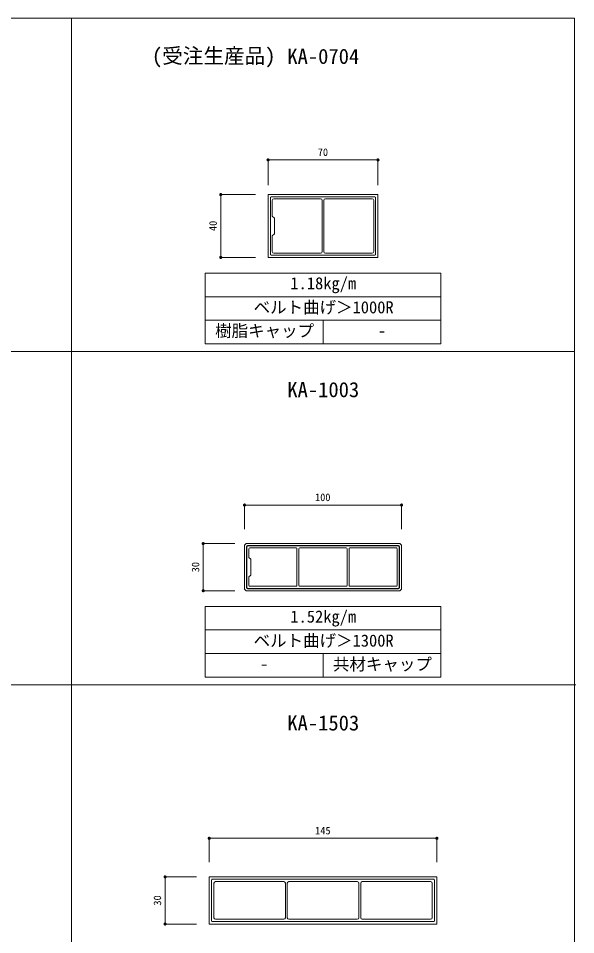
# Model space of a CAD drawing. Units: millimetres, scale not verified. Extents: x -801 to 802, y -548 to 566.
# Drawn here: x 447 to 802, y -17 to 566 of the extents above; entities that cross this region are included whole.
import ezdxf
from ezdxf.enums import TextEntityAlignment as Align

# ---------------------------------------------------------------- set-up
doc = ezdxf.new("R2010")
doc.units = ezdxf.units.MM
doc.header["$LTSCALE"] = 2
for name, color, linetype, lineweight in [('0-1_0-A01-枠A', 4, 'Continuous', 9), ('0-4_0-A11-寸法_詳細', 5, 'Continuous', 9), ('0-5_0', 4, 'Continuous', 9), ('0-8_0-A03-枠C', 2, 'Continuous', 9)]:
    doc.layers.add(name, color=color, linetype=linetype, lineweight=lineweight)
for name, color, linetype in [('0-6_A-B05-記号', 2, 'Continuous'), ('0-7_A-E01-仕上太線', 7, 'Continuous'), ('0-9_A-B03-文字_書込_小', 7, 'Continuous')]:
    doc.layers.add(name, color=color, linetype=linetype)
doc.styles.add('ＭＳ ゴシック', font='')
doc.styles.get('ＭＳ ゴシック').set_extended_font_data('MS Gothic')

# ---------------------------------------------------------------- blocks, each defined once
blk = doc.blocks.new('KA-0704')
at = {"layer": '0-5_0', "color": 7}
for p, q in [((140, 40), (0, 40)), ((0, -40), (0, 40)), ((140, -40), (140, 40)), ((140, -40), (0, -40))]:
    blk.add_line(p, q, dxfattribs=at)
at = {"layer": '0-5_0'}
for p, q in [((3, 36), (3, -36)), ((4, 37), (136, 37)), ((137, 36), (137, -36)), ((5.4, 32.6), (5.4, 12.6)), ((67, 34.6), (7.4, 34.6)), ((69, -32.6), (69, 32.6)), ((71, -32.6), (71, 32.6)), ((132.6, 34.6), (73, 34.6)), ((134.6, -32.6), (134.6, 32.6)), ((8, 10), (5.4, 12.6)), ((5.4, -32.6), (5.4, -12.6)), ((67, -34.6), (7.4, -34.6)), ((73, -34.6), (132.6, -34.6)), ((136, -37), (4, -37))]:
    blk.add_line(p, q, dxfattribs=at)
blk.add_lwpolyline([(8, 10), (8, -10), (5.4, -12.6)], dxfattribs=at)
for centre, radius, start, end in [((4, 36), 1, 90, 180), ((136, 36), 1, 0, 90), ((7.4, 32.6), 2, 90, 180), ((67, 32.6), 2, 0, 90), ((73, 32.6), 2, 90, 180), ((132.6, 32.6), 2, 0, 90), ((7.4, -32.6), 2, 180, 270), ((67, -32.6), 2, 270, 0), ((73, -32.6), 2, 180, 270), ((132.6, -32.6), 2, 270, 0), ((4, -36), 1, 180, 270), ((136, -36), 1, 270, 0)]:
    blk.add_arc(centre, radius, start, end, dxfattribs=at)
blk = doc.blocks.new('_Dot')
at = {"layer": '0-5_0', "color": 7}
blk.add_line((-1, 0), (-2, 0), dxfattribs=at)
for points in [[(0, 0), (-1, 0), (-0.992, 0.125)], [(0, 0), (-0.992, -0.125), (-1, 0)], [(0, 0), (-0.992, 0.125), (-0.969, 0.249)], [(0, 0), (-0.969, -0.249), (-0.992, -0.125)], [(0, 0), (-0.969, 0.249), (-0.93, 0.368)], [(0, 0), (-0.93, -0.368), (-0.969, -0.249)], [(0, 0), (-0.93, 0.368), (-0.876, 0.482)], [(0, 0), (-0.876, -0.482), (-0.93, -0.368)], [(0, 0), (-0.876, 0.482), (-0.809, 0.588)], [(0, 0), (-0.809, -0.588), (-0.876, -0.482)], [(0, 0), (-0.809, 0.588), (-0.729, 0.685)], [(0, 0), (-0.729, -0.685), (-0.809, -0.588)], [(0, 0), (-0.729, 0.685), (-0.637, 0.771)], [(0, 0), (-0.637, -0.771), (-0.729, -0.685)], [(0, 0), (-0.637, 0.771), (-0.536, 0.844)], [(0, 0), (-0.536, -0.844), (-0.637, -0.771)], [(0, 0), (-0.536, 0.844), (-0.426, 0.905)], [(0, 0), (-0.426, -0.905), (-0.536, -0.844)], [(0, 0), (-0.426, 0.905), (-0.309, 0.951)], [(0, 0), (-0.309, -0.951), (-0.426, -0.905)], [(0, 0), (-0.309, 0.951), (-0.187, 0.982)], [(0, 0), (-0.187, -0.982), (-0.309, -0.951)], [(0, 0), (-0.187, 0.982), (-0.063, 0.998)], [(0, 0), (-0.063, -0.998), (-0.187, -0.982)], [(0, 0), (-0.063, 0.998), (0.063, 0.998)], [(0, 0), (0.063, -0.998), (-0.063, -0.998)], [(0, 0), (0.063, 0.998), (0.187, 0.982)], [(0, 0), (0.187, 0.982), (0.309, 0.951)], [(0, 0), (0.309, 0.951), (0.426, 0.905)], [(0, 0), (0.426, 0.905), (0.536, 0.844)], [(0, 0), (0.536, 0.844), (0.637, 0.771)], [(0, 0), (0.637, 0.771), (0.729, 0.685)], [(0, 0), (0.729, 0.685), (0.809, 0.588)], [(0, 0), (0.809, 0.588), (0.876, 0.482)], [(0, 0), (0.876, 0.482), (0.93, 0.368)], [(0, 0), (0.93, 0.368), (0.969, 0.249)], [(0, 0), (0.969, 0.249), (0.992, 0.125)], [(0, 0), (0.992, 0.125), (1, 0)], [(0, 0), (0.187, -0.982), (0.063, -0.998)], [(0, 0), (0.309, -0.951), (0.187, -0.982)], [(0, 0), (0.426, -0.905), (0.309, -0.951)], [(0, 0), (0.536, -0.844), (0.426, -0.905)], [(0, 0), (0.637, -0.771), (0.536, -0.844)], [(0, 0), (0.729, -0.685), (0.637, -0.771)], [(0, 0), (0.809, -0.588), (0.729, -0.685)], [(0, 0), (0.876, -0.482), (0.809, -0.588)], [(0, 0), (0.93, -0.368), (0.876, -0.482)], [(0, 0), (0.969, -0.249), (0.93, -0.368)], [(0, 0), (0.992, -0.125), (0.969, -0.249)], [(0, 0), (1, 0), (0.992, -0.125)]]:
    blk.add_solid(points, dxfattribs=at)
blk = doc.blocks.new('HB-1503')
at = {"layer": '0-5_0', "color": 7}
for p, q in [((290, 30), (0, 30)), ((0, 30), (0, -30)), ((290, 30), (290, -30)), ((0, -30), (290, -30))]:
    blk.add_line(p, q, dxfattribs=at)
at = {"layer": '0-5_0'}
for p, q in [((3, -26), (3, 26)), ((4, 27), (286, 27)), ((8, 24), (95, 24)), ((188.6, 24), (101.4, 24)), ((195, 24), (282, 24)), ((287, 26), (287, -26)), ((6, 22), (6, -22)), ((97, 22), (97, -22)), ((99.4, 22), (99.4, -22)), ((190.6, 22), (190.6, -22)), ((193, 22), (193, -22)), ((284, 22), (284, -22)), ((286, -27), (4, -27)), ((8, -24), (95, -24)), ((101.4, -24), (188.6, -24)), ((282, -24), (195, -24))]:
    blk.add_line(p, q, dxfattribs=at)
for centre, radius, start, end in [((4, 26), 1, 90, 180), ((8, 22), 2, 90, 180), ((95, 22), 2, 0, 90), ((101.4, 22), 2, 90, 180), ((188.6, 22), 2, 0, 90), ((195, 22), 2, 90, 180), ((282, 22), 2, 0, 90), ((286, 26), 1, 0, 90), ((8, -22), 2, 180, 270), ((95, -22), 2, 270, 0), ((101.4, -22), 2, 180, 270), ((188.6, -22), 2, 270, 0), ((195, -22), 2, 180, 270), ((282, -22), 2, 270, 0), ((4, -26), 1, 180, 270), ((286, -26), 1, 270, 0)]:
    blk.add_arc(centre, radius, start, end, dxfattribs=at)
blk = doc.blocks.new('KA-1003')
at = {"layer": '0-5_0', "color": 7}
for p, q in [((2, 30), (0, 28)), ((0, 28), (0, -28)), ((198, 30), (2, 30)), ((200, 28), (198, 30)), ((200, -28), (200, 28)), ((2, -30), (0, -28)), ((2, -30), (198, -30)), ((198, -30), (200, -28))]:
    blk.add_line(p, q, dxfattribs=at)
at = {"layer": '0-5_0'}
for p, q in [((2.6, -26), (2.6, 26)), ((3, 26), (3, -26)), ((4, 27.4), (196, 27.4)), ((196, 27), (4, 27)), ((65.8, 24.4), (6.6, 24.4)), ((66.8, -23.4), (66.8, 23.4)), ((69.4, -23.4), (69.4, 23.4)), ((129.6, 24.4), (70.4, 24.4)), ((130.6, -23.4), (130.6, 23.4)), ((133.2, -23.4), (133.2, 23.4)), ((193.4, 24.4), (134.2, 24.4)), ((194.4, -23.4), (194.4, 23.4)), ((197, -26), (197, 26)), ((197.4, 26), (197.4, -26)), ((4, -27), (196, -27)), ((196, -27.4), (4, -27.4)), ((65.8, -24.4), (6.6, -24.4)), ((70.4, -24.4), (129.6, -24.4)), ((193.4, -24.4), (134.2, -24.4))]:
    blk.add_line(p, q, dxfattribs=at)
for points in [[(8, -10), (8, 10), (5.6, 12.4), (5.6, 23.4)], [(5.6, -23.4), (5.6, -12.4), (8, -10)]]:
    blk.add_lwpolyline(points, dxfattribs=at)
for centre, radius, start, end in [((4, 26), 1.4, 90, 180), ((4, 26), 1, 90, 180), ((6.6, 23.4), 1, 90, 180), ((65.8, 23.4), 1, 0, 90), ((70.4, 23.4), 1, 90, 180), ((129.6, 23.4), 1, 0, 90), ((134.2, 23.4), 1, 90, 180), ((193.4, 23.4), 1, 0, 90), ((196, 26), 1.4, 0, 90), ((196, 26), 1, 0, 90), ((4, -26), 1.4, 180, 270), ((4, -26), 1, 180, 270), ((6.6, -23.4), 1, 180, 270), ((65.8, -23.4), 1, 270, 0), ((70.4, -23.4), 1, 180, 270), ((129.6, -23.4), 1, 270, 0), ((134.2, -23.4), 1, 180, 270), ((193.4, -23.4), 1, 270, 0), ((196, -26), 1, 270, 0), ((196, -26), 1.4, 270, 0)]:
    blk.add_arc(centre, radius, start, end, dxfattribs=at)

msp = doc.modelspace()

# ---------------------------------------------------------------- linework, layer by layer
at = {"layer": '0-1_0-A01-枠A'}
for p in [(-801.333, 566.471), (801.333, -548.196)]:
    msp.add_line(p, (801.333, 566.471), dxfattribs=at)
at = {"layer": '0-4_0-A11-寸法_詳細'}
for p, q in [((606.067, 460.204), (606.067, 476.322)), ((608.067, 476.322), (674.067, 476.322)), ((676.067, 460.204), (676.067, 476.322)), ((598.067, 454.204), (575.924, 454.204)), ((575.924, 416.204), (575.924, 452.204)), ((598.067, 414.204), (575.924, 414.204)), ((591.067, 241.237), (591.067, 256.501)), ((593.067, 256.501), (689.067, 256.501)), ((691.067, 241.237), (691.067, 256.501)), ((584.827, 231.937), (564.751, 231.937)), ((564.751, 203.937), (564.751, 229.937)), ((584.827, 201.937), (564.751, 201.937)), ((568.567, 28.971), (568.567, 44.234)), ((570.567, 44.234), (711.567, 44.234)), ((713.567, 28.971), (713.567, 44.234)), ((560.567, 19.671), (540.49, 19.671)), ((540.49, -8.329), (540.49, 17.671)), ((560.567, -10.329), (540.49, -10.329))]:
    msp.add_line(p, q, dxfattribs=at)
at = {"layer": '0-8_0-A03-枠C'}
for p, q in [((480.8, -282.596), (480.8, 566.471)), ((566.067, 404.204), (716.067, 404.204)), ((566.067, 404.204), (566.067, 359.204)), ((716.067, 404.204), (716.067, 359.204)), ((566.067, 389.204), (716.067, 389.204)), ((566.067, 374.204), (716.067, 374.204)), ((641.067, 359.204), (641.067, 374.204)), ((566.067, 359.204), (716.067, 359.204)), ((-801.333, 354.204), (801.333, 354.204)), ((566.067, 191.937), (716.067, 191.937)), ((566.067, 191.937), (566.067, 146.937)), ((716.067, 191.937), (716.067, 146.937)), ((566.067, 176.937), (716.067, 176.937)), ((566.067, 161.937), (716.067, 161.937)), ((641.067, 146.937), (641.067, 161.937)), ((566.067, 146.937), (716.067, 146.937)), ((-800.682, 141.937), (801.984, 141.937))]:
    msp.add_line(p, q, dxfattribs=at)

# ---------------------------------------------------------------- block references
at = {"layer": '0-4_0-A11-寸法_詳細'}
for p, rotation in [((606.067, 476.322), 180), ((575.924, 454.204), 90), ((575.924, 414.204), 270), ((591.067, 256.501), 180), ((564.751, 231.937), 90), ((564.751, 201.937), 270), ((568.567, 44.234), 180), ((540.49, 19.671), 90), ((540.49, -10.329), 270)]:
    msp.add_blockref('_Dot', p, dxfattribs=dict(at, rotation=rotation))
for p in [(676.067, 476.322), (691.067, 256.501), (713.567, 44.234)]:
    msp.add_blockref('_Dot', p, dxfattribs=at)
at = {"layer": '0-7_A-E01-仕上太線', "xscale": 0.5, "yscale": 0.5}
for name, p in [('KA-0704', (606.067, 434.204)), ('KA-1003', (591.067, 216.937)), ('HB-1503', (568.567, 4.671))]:
    msp.add_blockref(name, p, dxfattribs=at)

# ---------------------------------------------------------------- texts
at = {"layer": '0-4_0-A11-寸法_詳細', "style": 'ＭＳ ゴシック'}
for s, p in [('70', (637.741, 477.396)), ('100', (636, 257.575)), ('145', (636.065, 45.308))]:
    msp.add_text(s, height=4.809, dxfattribs=at).set_placement(p, align=Align.BOTTOM_LEFT)
for s, p in [('40', (574.849, 430.979)), ('30', (563.677, 213.674)), ('30', (539.416, 1.407))]:
    msp.add_text(s, height=4.809, rotation=90, dxfattribs=at).set_placement(p, align=Align.BOTTOM_LEFT)
at = {"layer": '0-6_A-B05-記号', "style": 'ＭＳ ゴシック'}
for s, p in [('(受注生産品)', (532.082, 534.899)), ('KA-0704', (618.326, 534.569)), ('KA-1003', (618.326, 322.303)), ('KA-1503', (618.326, 110.036))]:
    msp.add_text(s, height=9.619, dxfattribs=at).set_placement(p, align=Align.BOTTOM_LEFT)
at = {"layer": '0-9_A-B03-文字_書込_小', "style": 'ＭＳ ゴシック'}
for s, p in [('1.18kg/m', (620.275, 391.589)), ('ベルト曲げ＞1000R', (596.884, 376.285)), ('樹脂キャップ', (572.379, 361.305)), ('-', (675.968, 361.488)), ('1.52kg/m', (620.275, 179.322)), ('ベルト曲げ＞1300R', (596.884, 164.018)), ('共材キャップ', (647.379, 148.957)), ('-', (600.968, 149.221))]:
    msp.add_text(s, height=7.698, dxfattribs=at).set_placement(p, align=Align.BOTTOM_LEFT)

doc.saveas('drawing.dxf')
